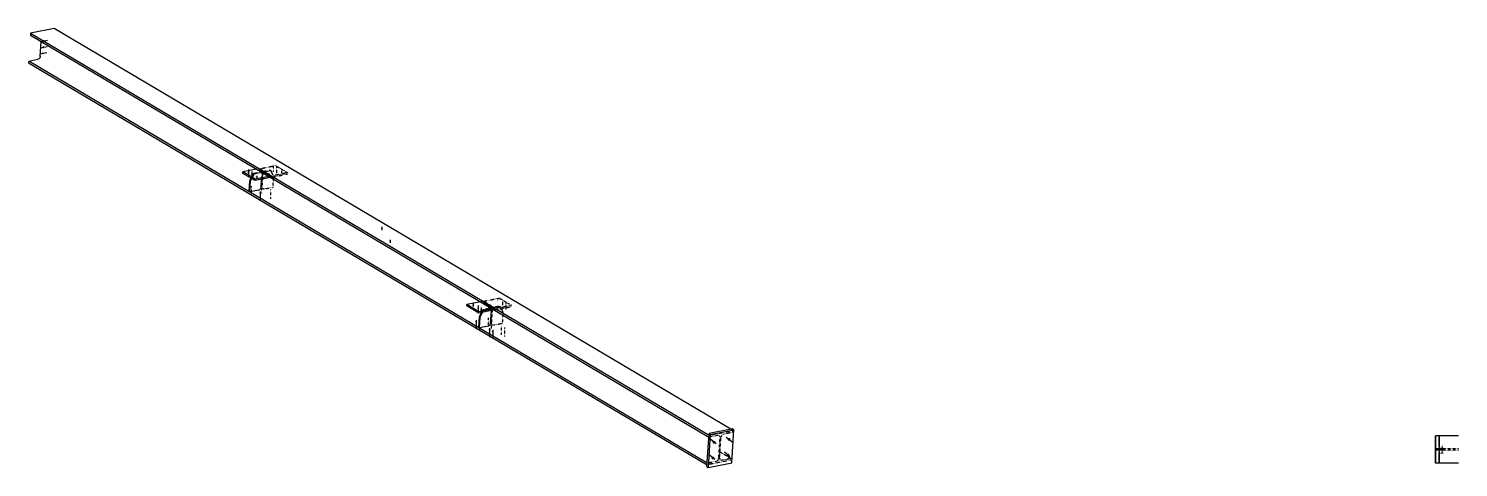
# Model space of a CAD drawing. Header units: millimetres. Extents: x 9 to 67370, y 9 to 4911.
# Drawn here: x 13526 to 29217, y 96 to 4911 of the extents above; entities that cross this region are included whole.
import ezdxf

# ---------------------------------------------------------------- set-up
doc = ezdxf.new("R2010")
doc.units = ezdxf.units.MM
doc.linetypes.add('DXK_LINE_DOT2', pattern=[3.9198, 1.9599, -1.9599])
doc.layers.add('STÅL', color=7, linetype='Continuous')

msp = doc.modelspace()

# ---------------------------------------------------------------- hatches: boundary and pattern name
at = {"layer": 'STÅL', "linetype": 'Continuous'}
for points in [[(13692, 4708), (13693, 4706), (13693, 4703), (13693, 4701), (13692, 4698), (13691, 4697), (13690, 4695), (13689, 4695), (13688, 4694), (13687, 4695), (13685, 4695), (13684, 4697), (13683, 4699), (13682, 4701), (13681, 4703), (13680, 4706), (13680, 4709), (13680, 4711), (13680, 4714), (13680, 4716), (13681, 4718), (13682, 4719), (13683, 4720), (13684, 4720), (13686, 4720), (13687, 4719), (13688, 4717), (13690, 4716), (13691, 4713), (13692, 4711)], [(13697, 4776), (13697, 4773), (13697, 4770), (13697, 4768), (13697, 4766), (13696, 4764), (13695, 4763), (13694, 4762), (13693, 4762), (13691, 4762), (13690, 4763), (13689, 4764), (13687, 4766), (13686, 4768), (13685, 4771), (13685, 4773), (13684, 4776), (13684, 4778), (13684, 4781), (13685, 4783), (13686, 4785), (13687, 4786), (13688, 4787), (13689, 4787), (13690, 4787), (13692, 4786), (13693, 4785), (13694, 4783), (13695, 4781), (13696, 4778)], [(13688, 4641), (13688, 4638), (13688, 4636), (13688, 4633), (13688, 4631), (13687, 4629), (13686, 4628), (13685, 4627), (13684, 4627), (13682, 4627), (13681, 4628), (13680, 4630), (13678, 4631), (13677, 4634), (13676, 4636), (13676, 4639), (13675, 4641), (13675, 4644), (13675, 4646), (13676, 4649), (13676, 4650), (13677, 4652), (13679, 4652), (13680, 4653), (13681, 4652), (13682, 4651), (13684, 4650), (13685, 4648), (13686, 4646), (13687, 4644)], [(15939, 3331), (15936, 3331), (15934, 3332), (15931, 3332), (15929, 3333), (15928, 3334), (15927, 3334), (15926, 3335), (15926, 3336), (15927, 3337), (15928, 3338), (15929, 3339), (15931, 3339), (15934, 3340), (15936, 3340), (15939, 3340), (15942, 3340), (15944, 3340), (15947, 3339), (15949, 3339), (15950, 3338), (15951, 3337), (15952, 3336), (15952, 3335), (15951, 3334), (15950, 3334), (15949, 3333), (15947, 3332), (15944, 3332), (15942, 3331)], [(15974, 3311), (15971, 3311), (15969, 3311), (15966, 3311), (15964, 3312), (15963, 3313), (15962, 3314), (15961, 3315), (15961, 3315), (15962, 3316), (15963, 3317), (15964, 3318), (15966, 3319), (15969, 3319), (15971, 3319), (15974, 3319), (15977, 3319), (15979, 3319), (15982, 3319), (15984, 3318), (15985, 3317), (15986, 3316), (15987, 3315), (15987, 3315), (15986, 3314), (15985, 3313), (15984, 3312), (15982, 3311), (15979, 3311), (15977, 3311)], [(16029, 3278), (16026, 3278), (16024, 3278), (16021, 3279), (16019, 3279), (16018, 3280), (16017, 3281), (16016, 3282), (16016, 3283), (16017, 3284), (16018, 3285), (16019, 3285), (16021, 3286), (16024, 3286), (16026, 3287), (16029, 3287), (16032, 3287), (16034, 3286), (16037, 3286), (16039, 3285), (16040, 3285), (16041, 3284), (16042, 3283), (16042, 3282), (16041, 3281), (16040, 3280), (16039, 3279), (16037, 3279), (16034, 3278), (16032, 3278)], [(16068, 3103), (16065, 3103), (16063, 3104), (16060, 3104), (16058, 3105), (16057, 3105), (16056, 3106), (16055, 3107), (16055, 3108), (16056, 3109), (16057, 3110), (16058, 3111), (16060, 3111), (16063, 3112), (16065, 3112), (16068, 3112), (16071, 3112), (16073, 3112), (16076, 3111), (16078, 3111), (16079, 3110), (16080, 3109), (16081, 3108), (16081, 3107), (16080, 3106), (16079, 3105), (16078, 3105), (16076, 3104), (16073, 3104), (16071, 3103)], [(17401, 2719), (17398, 2719), (17396, 2719), (17394, 2719), (17393, 2720), (17391, 2721), (17390, 2721), (17390, 2722), (17390, 2723), (17390, 2724), (17391, 2724), (17393, 2725), (17394, 2725), (17396, 2726), (17398, 2726), (17401, 2726), (17403, 2726), (17405, 2726), (17407, 2725), (17409, 2725), (17410, 2724), (17411, 2724), (17412, 2723), (17412, 2722), (17411, 2721), (17410, 2721), (17409, 2720), (17407, 2719), (17405, 2719), (17403, 2719)], [(17493, 2579), (17491, 2579), (17489, 2579), (17487, 2580), (17485, 2580), (17484, 2581), (17483, 2582), (17482, 2582), (17482, 2583), (17483, 2584), (17484, 2585), (17485, 2585), (17487, 2586), (17489, 2586), (17491, 2586), (17493, 2587), (17496, 2586), (17498, 2586), (17500, 2586), (17502, 2585), (17503, 2585), (17504, 2584), (17504, 2583), (17504, 2582), (17504, 2582), (17503, 2581), (17502, 2580), (17500, 2580), (17498, 2579), (17496, 2579)], [(18403, 1872), (18400, 1872), (18397, 1872), (18395, 1873), (18393, 1873), (18391, 1874), (18390, 1875), (18390, 1876), (18390, 1877), (18390, 1878), (18391, 1878), (18393, 1879), (18395, 1880), (18397, 1880), (18400, 1881), (18403, 1881), (18405, 1881), (18408, 1880), (18410, 1880), (18412, 1879), (18414, 1878), (18415, 1878), (18416, 1877), (18416, 1876), (18415, 1875), (18414, 1874), (18412, 1873), (18410, 1873), (18408, 1872), (18405, 1872)], [(18458, 1839), (18455, 1839), (18452, 1840), (18450, 1840), (18448, 1841), (18446, 1841), (18445, 1842), (18445, 1843), (18445, 1844), (18445, 1845), (18446, 1846), (18448, 1847), (18450, 1847), (18452, 1848), (18455, 1848), (18458, 1848), (18460, 1848), (18463, 1848), (18465, 1847), (18467, 1847), (18469, 1846), (18470, 1845), (18471, 1844), (18471, 1843), (18470, 1842), (18469, 1841), (18467, 1841), (18465, 1840), (18463, 1840), (18460, 1839)], [(18493, 1818), (18490, 1819), (18487, 1819), (18485, 1819), (18483, 1820), (18481, 1821), (18480, 1822), (18480, 1822), (18480, 1823), (18480, 1824), (18481, 1825), (18483, 1826), (18485, 1827), (18487, 1827), (18490, 1827), (18493, 1827), (18495, 1827), (18498, 1827), (18500, 1827), (18502, 1826), (18504, 1825), (18505, 1824), (18506, 1823), (18506, 1822), (18505, 1822), (18504, 1821), (18502, 1820), (18500, 1819), (18498, 1819), (18495, 1819)], [(18439, 1692), (18436, 1692), (18433, 1693), (18431, 1693), (18429, 1694), (18427, 1695), (18426, 1695), (18426, 1696), (18426, 1697), (18426, 1698), (18427, 1699), (18429, 1700), (18431, 1700), (18433, 1701), (18436, 1701), (18439, 1701), (18441, 1701), (18444, 1701), (18446, 1700), (18448, 1700), (18450, 1699), (18451, 1698), (18451, 1697), (18451, 1696), (18451, 1695), (18450, 1695), (18448, 1694), (18446, 1693), (18444, 1693), (18441, 1692)], [(18584, 1606), (18581, 1607), (18578, 1607), (18576, 1607), (18574, 1608), (18572, 1609), (18571, 1610), (18571, 1610), (18571, 1611), (18571, 1612), (18572, 1613), (18574, 1614), (18576, 1615), (18578, 1615), (18581, 1615), (18584, 1615), (18586, 1615), (18589, 1615), (18591, 1615), (18593, 1614), (18595, 1613), (18596, 1612), (18596, 1611), (18596, 1610), (18596, 1610), (18595, 1609), (18593, 1608), (18591, 1607), (18589, 1607), (18586, 1607)], [(18619, 1586), (18616, 1586), (18613, 1586), (18611, 1587), (18609, 1587), (18607, 1588), (18606, 1589), (18606, 1590), (18606, 1591), (18606, 1592), (18607, 1592), (18609, 1593), (18611, 1594), (18613, 1594), (18616, 1595), (18619, 1595), (18621, 1595), (18624, 1594), (18626, 1594), (18628, 1593), (18630, 1592), (18631, 1592), (18631, 1591), (18631, 1590), (18631, 1589), (18630, 1588), (18628, 1587), (18626, 1587), (18624, 1586), (18621, 1586)], [(21038, 380), (21041, 383), (21043, 385), (21046, 386), (21049, 387), (21052, 387), (21055, 387), (21057, 386), (21059, 384), (21061, 382), (21062, 379), (21062, 376), (21062, 373), (21061, 370), (21060, 367), (21058, 364), (21055, 362), (21053, 360), (21050, 358), (21047, 357), (21044, 357), (21041, 358), (21039, 359), (21037, 360), (21035, 363), (21034, 365), (21034, 368), (21034, 371), (21035, 374), (21036, 378)], [(21203, 413), (21205, 415), (21208, 417), (21211, 419), (21214, 420), (21217, 420), (21219, 419), (21222, 418), (21224, 417), (21226, 414), (21226, 412), (21227, 409), (21227, 406), (21226, 403), (21224, 400), (21222, 397), (21220, 394), (21217, 392), (21214, 391), (21211, 390), (21208, 390), (21206, 390), (21203, 391), (21201, 393), (21200, 395), (21199, 398), (21198, 401), (21198, 404), (21199, 407), (21201, 410)], [(21026, 207), (21029, 209), (21032, 211), (21034, 213), (21037, 214), (21040, 214), (21043, 214), (21046, 212), (21048, 211), (21049, 209), (21050, 206), (21051, 203), (21050, 200), (21049, 197), (21048, 194), (21046, 191), (21044, 188), (21041, 186), (21038, 185), (21035, 184), (21032, 184), (21029, 184), (21027, 185), (21025, 187), (21023, 189), (21022, 192), (21022, 195), (21022, 198), (21023, 201), (21024, 204)], [(21191, 239), (21193, 242), (21196, 244), (21199, 245), (21202, 246), (21205, 247), (21208, 246), (21210, 245), (21212, 243), (21214, 241), (21215, 238), (21215, 236), (21215, 232), (21214, 229), (21212, 226), (21210, 223), (21208, 221), (21205, 219), (21202, 217), (21199, 217), (21197, 216), (21194, 217), (21191, 218), (21189, 220), (21188, 222), (21187, 224), (21186, 227), (21187, 230), (21188, 234), (21189, 237)]]:
    msp.add_hatch(color=96, dxfattribs=at).paths.add_polyline_path(points)

# ---------------------------------------------------------------- linework, layer by layer
at = {"layer": 'STÅL', "color": 2, "linetype": 'Continuous'}
for p, q in [((13807, 4911), (13548, 4860)), ((21231, 514), (13807, 4911)), ((13548, 4860), (13546, 4840)), ((13546, 4840), (20992, 429)), ((13548, 4860), (20993, 449)), ((13653, 4604), (13664, 4770)), ((13527, 4555), (13526, 4535)), ((13527, 4555), (13628, 4575)), ((20972, 144), (13527, 4555)), ((13637, 4579), (13628, 4575)), ((13645, 4586), (13637, 4579)), ((13651, 4594), (13645, 4586)), ((13653, 4604), (13651, 4594)), ((13526, 4535), (20971, 124)), ((16031, 3368), (15878, 3338)), ((15878, 3323), (15878, 3338)), ((16011, 3259), (15878, 3338)), ((16011, 3245), (15878, 3323)), ((15947, 3126), (15955, 3243)), ((15954, 3120), (15962, 3236)), ((16052, 3139), (15954, 3120)), ((15955, 3243), (15968, 3270)), ((15962, 3236), (15955, 3243)), ((15962, 3236), (15977, 3265)), ((16163, 3289), (16011, 3259)), ((16181, 3279), (16011, 3245)), ((16011, 3245), (16011, 3259)), ((16059, 3142), (16052, 3139)), ((16065, 3146), (16059, 3142)), ((16071, 3152), (16067, 3147)), ((16072, 3154), (16076, 3160)), ((16076, 3160), (16077, 3168)), ((16077, 3168), (16083, 3259)), ((15954, 3120), (15947, 3126)), ((18487, 1913), (18334, 1882)), ((18334, 1868), (18334, 1882)), ((18467, 1804), (18334, 1882)), ((18467, 1790), (18334, 1868)), ((18466, 1634), (18474, 1750)), ((18620, 1834), (18467, 1804)), ((18638, 1824), (18467, 1790)), ((18467, 1790), (18467, 1804)), ((18473, 1628), (18481, 1744)), ((18474, 1750), (18496, 1796)), ((18481, 1744), (18474, 1750)), ((18481, 1744), (18508, 1798)), ((18596, 1676), (18606, 1817)), ((18473, 1628), (18466, 1634)), ((18571, 1647), (18473, 1628)), ((18578, 1650), (18571, 1647)), ((18584, 1654), (18578, 1650)), ((18590, 1660), (18585, 1655)), ((18591, 1662), (18594, 1668)), ((18594, 1668), (18596, 1676)), ((21254, 519), (20994, 467)), ((21007, 457), (21267, 508)), ((21242, 147), (21267, 508)), ((21267, 508), (21254, 519)), ((20970, 106), (20994, 467)), ((21007, 457), (20982, 96)), ((20992, 429), (20993, 449)), ((20994, 467), (21007, 457)), ((29217, 442), (28965, 442)), ((28965, 142), (28965, 442)), ((28968, 325), (28968, 442)), ((28968, 315), (28968, 325)), ((28969, 306), (28968, 315)), ((29007, 325), (29006, 315)), ((29006, 315), (29006, 306)), ((29007, 325), (29007, 442)), ((29009, 142), (29009, 442)), ((28968, 269), (28969, 277)), ((28968, 258), (28968, 269)), ((28968, 142), (28968, 258)), ((28970, 300), (28969, 306)), ((28969, 277), (28970, 283)), ((28971, 298), (28970, 300)), ((28970, 283), (28971, 285)), ((29003, 298), (28971, 298)), ((29003, 285), (28971, 285)), ((29005, 300), (29003, 298)), ((29003, 285), (29005, 283)), ((29006, 306), (29005, 300)), ((29005, 283), (29006, 277)), ((29006, 277), (29006, 269)), ((29006, 269), (29007, 258)), ((29007, 142), (29007, 258)), ((20970, 106), (20982, 96)), ((20971, 124), (20972, 144)), ((20982, 96), (21242, 147)), ((29217, 142), (28965, 142))]:
    msp.add_line(p, q, dxfattribs=at)
at = {"layer": 'STÅL', "color": 96, "linetype": 'Continuous'}
for p, q in [((13656, 4701), (13730, 4716)), ((13661, 4768), (13734, 4783)), ((13651, 4634), (13725, 4648)), ((15939, 3364), (15939, 3284)), ((15974, 3343), (15974, 3263)), ((16029, 3297), (16029, 3268)), ((16068, 3122), (16068, 3023)), ((17401, 2735), (17401, 2701)), ((17493, 2595), (17493, 2562)), ((18403, 1890), (18403, 1862)), ((18458, 1872), (18458, 1792)), ((18493, 1851), (18493, 1771)), ((18439, 1711), (18439, 1612)), ((18584, 1625), (18584, 1526)), ((18619, 1604), (18619, 1506)), ((21070, 354), (20996, 415)), ((21183, 429), (21257, 368)), ((21058, 181), (20999, 230)), ((21223, 213), (21164, 262))]:
    msp.add_line(p, q, dxfattribs=at)
at = {"layer": 'STÅL', "color": 7, "linetype": 'DXK_LINE_DOT2'}
for p, q in [((15968, 3270), (15994, 3322)), ((15977, 3265), (16002, 3316)), ((15994, 3322), (16081, 3339)), ((16002, 3316), (15994, 3322)), ((16088, 3333), (16002, 3316)), ((16051, 3372), (16031, 3368)), ((16051, 3372), (16184, 3293)), ((16062, 3374), (16235, 3408)), ((16062, 3360), (16062, 3374)), ((16195, 3295), (16062, 3374)), ((16062, 3360), (16195, 3281)), ((16092, 3341), (16081, 3176)), ((16081, 3339), (16088, 3333)), ((16083, 3259), (16088, 3333)), ((16089, 3170), (16100, 3335)), ((16179, 3358), (16092, 3341)), ((16100, 3335), (16092, 3341)), ((16186, 3352), (16100, 3335)), ((16179, 3358), (16186, 3352)), ((16216, 3287), (16186, 3352)), ((16368, 3330), (16195, 3295)), ((16195, 3281), (16368, 3316)), ((16195, 3281), (16195, 3295)), ((16235, 3408), (16368, 3330)), ((16368, 3316), (16368, 3330)), ((16066, 3146), (16065, 3146)), ((16066, 3146), (16067, 3147)), ((16072, 3153), (16071, 3152)), ((16072, 3153), (16072, 3154)), ((16081, 3176), (16082, 3169)), ((16082, 3169), (16085, 3163)), ((16085, 3163), (16089, 3159)), ((16089, 3163), (16089, 3170)), ((16092, 3157), (16089, 3163)), ((16089, 3159), (16097, 3153)), ((16097, 3153), (16092, 3157)), ((16103, 3150), (16097, 3153)), ((16110, 3151), (16103, 3150)), ((16110, 3151), (16208, 3170)), ((16184, 3293), (16163, 3289)), ((16184, 3279), (16181, 3279)), ((16184, 3279), (16184, 3293)), ((16208, 3170), (16216, 3287)), ((18508, 1917), (18487, 1913)), ((18508, 1917), (18640, 1838)), ((18518, 1919), (18692, 1953)), ((18518, 1905), (18518, 1919)), ((18651, 1840), (18518, 1919)), ((18518, 1905), (18651, 1826)), ((18692, 1953), (18824, 1875)), ((18496, 1796), (18513, 1830)), ((18508, 1798), (18521, 1824)), ((18513, 1830), (18600, 1847)), ((18521, 1824), (18513, 1830)), ((18607, 1841), (18521, 1824)), ((18611, 1849), (18600, 1684)), ((18600, 1847), (18607, 1841)), ((18606, 1817), (18607, 1841)), ((18607, 1678), (18618, 1843)), ((18698, 1866), (18611, 1849)), ((18618, 1843), (18611, 1849)), ((18705, 1860), (18618, 1843)), ((18640, 1838), (18620, 1834)), ((18640, 1824), (18638, 1824)), ((18640, 1824), (18640, 1838)), ((18824, 1875), (18651, 1840)), ((18651, 1826), (18824, 1860)), ((18651, 1826), (18651, 1840)), ((18698, 1866), (18705, 1860)), ((18735, 1794), (18705, 1860)), ((18727, 1678), (18735, 1794)), ((18824, 1860), (18824, 1875)), ((18585, 1654), (18584, 1654)), ((18585, 1654), (18585, 1655)), ((18590, 1661), (18591, 1662)), ((18590, 1661), (18590, 1660)), ((18600, 1684), (18600, 1677)), ((18600, 1677), (18603, 1671)), ((18603, 1671), (18608, 1667)), ((18608, 1671), (18607, 1678)), ((18611, 1665), (18608, 1671)), ((18608, 1667), (18616, 1660)), ((18616, 1660), (18611, 1665)), ((18622, 1658), (18616, 1660)), ((18629, 1659), (18622, 1658)), ((18629, 1659), (18727, 1678)), ((20993, 449), (21253, 501)), ((21252, 480), (21150, 460)), ((21253, 501), (21231, 514)), ((21253, 501), (21252, 480)), ((21093, 449), (20992, 429)), ((21102, 449), (21093, 449)), ((21099, 193), (21115, 429)), ((21109, 445), (21102, 449)), ((21113, 438), (21109, 445)), ((21109, 196), (21125, 431)), ((21115, 429), (21113, 438)), ((21128, 441), (21125, 431)), ((21133, 450), (21128, 441)), ((21141, 457), (21133, 450)), ((21150, 460), (21141, 457)), ((21231, 175), (20971, 124)), ((20972, 144), (21074, 164)), ((21074, 164), (21083, 168)), ((21083, 168), (21091, 175)), ((21091, 175), (21096, 184)), ((21096, 184), (21099, 193)), ((21109, 196), (21111, 187)), ((21111, 187), (21115, 180)), ((21114, 266), (21232, 196)), ((21115, 180), (21122, 176)), ((21122, 176), (21131, 176)), ((21131, 176), (21232, 196)), ((21232, 196), (21231, 175)), ((29217, 298), (29003, 298)), ((29217, 285), (29003, 285))]:
    msp.add_line(p, q, dxfattribs=at)
at = {"layer": 'STÅL', "color": 96, "linetype": 'DXK_LINE_DOT2'}
for p, q in [((16210, 3417), (16210, 3338)), ((16245, 3397), (16245, 3317)), ((16300, 3350), (16300, 3322)), ((15968, 3181), (15968, 3082)), ((16081, 3203), (16081, 3104)), ((16181, 3144), (16181, 3045)), ((18673, 1944), (18673, 1916)), ((18728, 1925), (18728, 1845)), ((18763, 1905), (18763, 1825)), ((18568, 1737), (18568, 1638)), ((18474, 1690), (18474, 1592)), ((18603, 1716), (18603, 1617)), ((18713, 1651), (18713, 1552)), ((18748, 1630), (18748, 1531)), ((29029, 250), (29029, 335)), ((29038, 250), (29038, 335)), ((29047, 250), (29047, 335)), ((29016, 285), (29016, 298)), ((29025, 285), (29025, 298)), ((29034, 285), (29034, 298)), ((29042, 285), (29042, 298)), ((29051, 285), (29051, 298)), ((29060, 285), (29060, 298))]:
    msp.add_line(p, q, dxfattribs=at)

doc.saveas('drawing.dxf')
